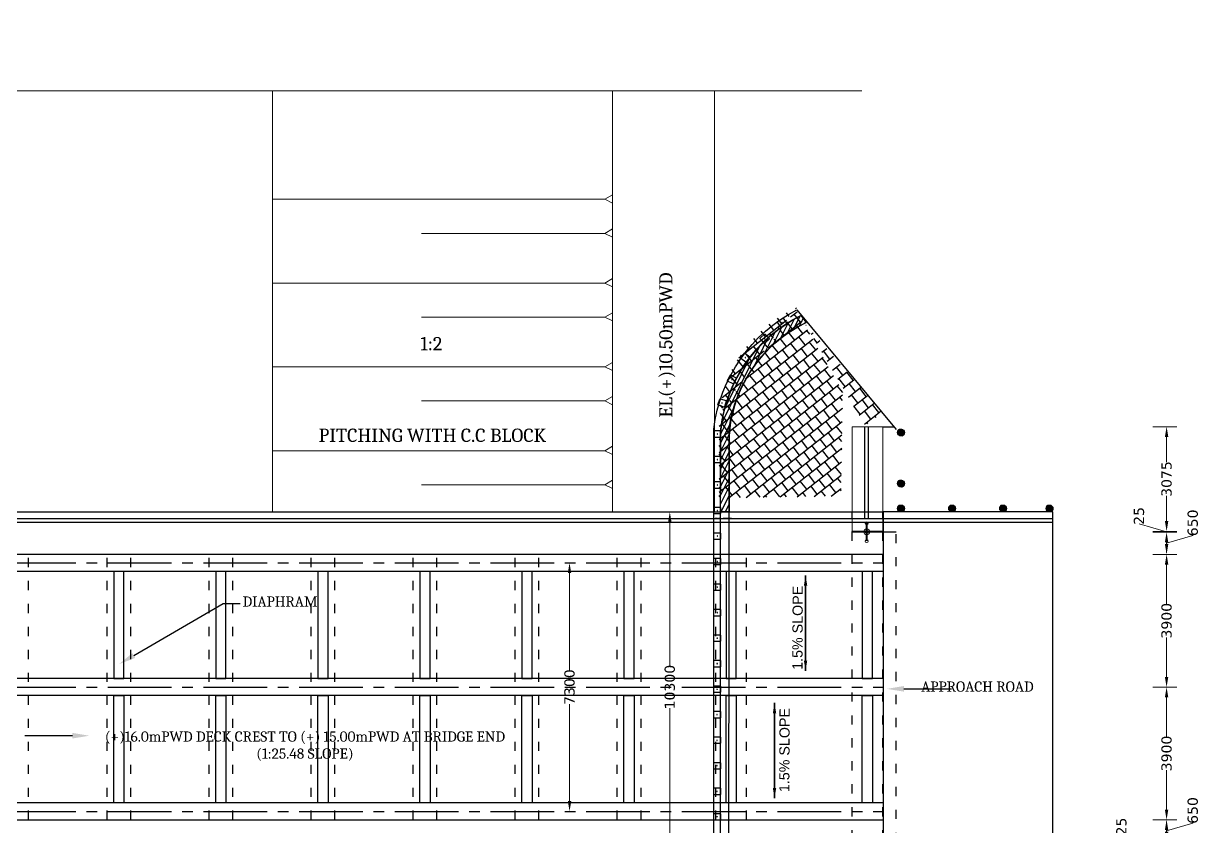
# Model space of a CAD drawing. Header units: millimetres. Extents: x 1475046 to 1606987, y -2702623 to -2509203.
# Drawn here: x 1518529 to 1553096, y -2591167 to -2567577 of the extents above; entities that cross this region are included whole.
import ezdxf
from ezdxf import colors
from ezdxf.entities.mleader import LeaderData, LeaderLine
from ezdxf.math import Vec2, Vec3

# ---------------------------------------------------------------- set-up
doc = ezdxf.new("R2010")
doc.units = ezdxf.units.MM
doc.header["$LTSCALE"] = 25
doc.header["$MEASUREMENT"] = 0
doc.header["$PDMODE"] = 3
for name, pattern in [('ACAD_ISO03W100', [30, 12, -18]), ('CENTER2', [1.125, 0.75, -0.125, 0.125, -0.125]), ('DASHED2', [0.375, 0.25, -0.125])]:
    doc.linetypes.add(name, pattern=pattern)
doc.layers.get('0').update_dxf_attribs({"lineweight": 13})
doc.layers.get('Defpoints').update_dxf_attribs({"color": 230, "lineweight": 9})
for name, color, linetype in [('CapBeam', 7, 'DASHED2'), ('Hatch 1', 14, 'Continuous'), ('Precast Post', 8, 'DASHED2'), ('Slope', 14, 'Continuous'), ('SLOPEEARTH', 3, 'Continuous')]:
    doc.layers.add(name, color=color, linetype=linetype)
for name, color, linetype, lineweight in [('COLUMN', 1, 'Continuous', 25), ('DIMEN', 8, 'Continuous', 9), ('grid', 114, 'CENTER2', 20), ('HAJ', 191, 'Continuous', 15), ('Line-1', 7, 'Continuous', 13), ('text', 7, 'Continuous', 18)]:
    doc.layers.add(name, color=color, linetype=linetype, lineweight=lineweight)
doc.styles.add('Arail', font='arial.ttf')
doc.styles.add('DIM', font='isocp3.shx', dxfattribs={"oblique": 10})
doc.styles.get("Standard").update_dxf_attribs({"font": 'swissl.ttf'})
doc.styles.add('swis lt cn bt', font='verdana.ttf')
doc.dimstyles.new('Dim-150', dxfattribs={"dimtxt": 300, "dimasz": 300, "dimexe": 300, "dimexo": 150, "dimgap": 100, "dimtad": 1, "dimdec": 0, "dimzin": 0, "dimdsep": 46, "dimtxsty": 'DIM', "dimblk": 'OBLIQUE', "dimcen": 200, "dimclrd": 5, "dimclre": 5, "dimclrt": 7, "dimadec": 0, "dimazin": 0, "dimtfac": 1, "dimtdec": 0, "dimtmove": 1, "dimatfit": 3, "dimfxl": 1, "dimtolj": 1, "dimtzin": 0, "dimarcsym": 0})
doc.dimstyles.new('meter', dxfattribs={"dimtxt": 150, "dimasz": 5, "dimexe": 3, "dimexo": 4, "dimgap": 1, "dimtad": 1, "dimdec": 0, "dimzin": 0, "dimdsep": 46, "dimtxsty": 'swis lt cn bt', "dimblk": 'OBLIQUE', "dimcen": 3, "dimdle": 3, "dimclrd": 8, "dimclre": 8, "dimclrt": 7, "dimadec": 0, "dimazin": 0, "dimtfac": 1, "dimtdec": 0, "dimtofl": 0, "dimtmove": 1, "dimatfit": 2, "dimldrblk": 'OBLIQUE', "dimfxl": 1, "dimtolj": 1, "dimtzin": 0, "dimlwd": 9, "dimlwe": 9, "dimarcsym": 0})

# ---------------------------------------------------------------- blocks, each defined once
blk = doc.blocks.new('*D226')
at = {"layer": 'Defpoints', "color": 0, "ltscale": 100, "transparency": 16777216}
for p in [(1535192.623617189, -2583422.761898946), (1534579.134157976, -2590722.761898946), (1535415.43123929, -2590722.761898946)]:
    blk.add_point(p, dxfattribs=at)
at = {"layer": 'DIMEN', "color": 5, "linetype": 'DASHED2', "lineweight": 9, "ltscale": 100, "transparency": 16777216}
for p, q in [((1534604.134157976, -2583422.761898946), (1534576.134157976, -2583422.761898946)), ((1534604.134157976, -2590722.761898946), (1534576.134157976, -2590722.761898946))]:
    blk.add_line(p, q, dxfattribs=at)
at = {"layer": 'DIMEN', "color": 8, "lineweight": 9, "ltscale": 100, "transparency": 16777216}
for p, q in [((1534579.134157976, -2583722.761898946), (1534579.134157976, -2586576.227983566)), ((1534579.134157976, -2590422.761898946), (1534579.134157976, -2587569.295814326))]:
    blk.add_line(p, q, dxfattribs=at)
at = {"layer": 'DIMEN', "color": 8, "ltscale": 100, "transparency": 16777216}
for points in [[(1534529.134157976, -2583722.761898946), (1534629.134157976, -2583722.761898946), (1534579.134157976, -2583422.761898946)], [(1534529.134157976, -2590422.761898946), (1534629.134157976, -2590422.761898946), (1534579.134157976, -2590722.761898946)]]:
    blk.add_solid(points, dxfattribs=at)
at = {"layer": 'DIMEN', "color": 7, "ltscale": 100, "transparency": 16777216, "insert": (1534579.134157975, -2587072.761898946), "char_height": 300, "attachment_point": 5, "rotation": 90, "style": 'swis lt cn bt'}
blk.add_mtext('\\A1;7300', dxfattribs=at)
blk = doc.blocks.new('_Oblique')
at = {"color": 0, "linetype": 'ByBlock', "lineweight": -2}
blk.add_line((-0.5, -0.5), (0.5, 0.5), dxfattribs=at)
blk = doc.blocks.new('*D227')
at = {"layer": 'Defpoints', "color": 0, "ltscale": 100, "transparency": 16777216}
for p in [(1543007.095701525, -2581922.761898947), (1537526.982525148, -2592222.761898947), (1542197.192800413, -2592222.761898947)]:
    blk.add_point(p, dxfattribs=at)
at = {"layer": 'DIMEN', "color": 5, "linetype": 'DASHED2', "lineweight": 9, "ltscale": 100, "transparency": 16777216}
for p, q in [((1537551.982525148, -2581922.761898947), (1537523.982525148, -2581922.761898947)), ((1537551.982525148, -2592222.761898947), (1537523.982525148, -2592222.761898947))]:
    blk.add_line(p, q, dxfattribs=at)
at = {"layer": 'DIMEN', "color": 8, "lineweight": 9, "ltscale": 100, "transparency": 16777216}
for p, q in [((1537526.982525148, -2582222.761898947), (1537526.982525148, -2586457.557735079)), ((1537526.982525148, -2591922.761898947), (1537526.982525148, -2587687.966062815))]:
    blk.add_line(p, q, dxfattribs=at)
at = {"layer": 'DIMEN', "color": 8, "ltscale": 100, "transparency": 16777216}
for points in [[(1537476.982525148, -2582222.761898947), (1537576.982525148, -2582222.761898947), (1537526.982525148, -2581922.761898947)], [(1537476.982525148, -2591922.761898947), (1537576.982525148, -2591922.761898947), (1537526.982525148, -2592222.761898947)]]:
    blk.add_solid(points, dxfattribs=at)
at = {"layer": 'DIMEN', "color": 7, "ltscale": 100, "transparency": 16777216, "insert": (1537526.982525147, -2587072.761898947), "char_height": 300, "attachment_point": 5, "rotation": 90, "style": 'swis lt cn bt'}
blk.add_mtext('\\A1;10300', dxfattribs=at)
blk = doc.blocks.new('PCP-1')
at = {"linetype": 'Continuous', "ltscale": 5}
blk.add_lwpolyline([(-89.99999999994179, -99.9999999999709), (89.99999999994179, -99.9999999999709), (99.99999999994179, -89.9999999999709), (100.000000000291, 90), (90.00000000029104, 100), (-90.00000000017462, 100), (-100.0000000001746, 90), (-99.99999999994179, -89.9999999999709)], close=True, dxfattribs=at)
at = {"layer": 'Precast Post', "ltscale": 10}
blk.add_circle((0, 0), 5.056790890172124, dxfattribs=at)
blk = doc.blocks.new('*U4')
at = {"layer": 'Precast Post', "ltscale": 10}
blk.add_blockref('PCP-1', (18.84272381803106, 0.6635636910751679, 2.266824594698846e-07), dxfattribs=at)
blk = doc.blocks.new('*U5')
at = {"color": 0, "linetype": 'ByBlock', "lineweight": -2, "transparency": 16777216}
blk.add_blockref('*U4', (69.62312720404681, -100.0125931236425, -63.72195314165583), dxfattribs=at)
blk = doc.blocks.new('*U6')
at = {"color": 0, "linetype": 'ByBlock', "lineweight": -2, "transparency": 16777216, "xscale": -1, "rotation": 179.935160625414}
blk.add_blockref('*U5', (-83.52143369552388, -99.25170051050877, 63.7219529150525), dxfattribs=at)
blk = doc.blocks.new('*D254')
at = {"layer": 'Defpoints', "color": 0, "ltscale": 100, "transparency": 16777216}
for p in [(1550477.7134746, -2591647.761898946), (1550477.937054975, -2591622.761898946), (1552129.461395805, -2591622.761898946)]:
    blk.add_point(p, dxfattribs=at)
at = {"layer": 'DIMEN', "color": 8, "lineweight": 9, "ltscale": 100, "transparency": 16777216}
for p, q in [((1552129.461395805, -2591322.761898946), (1552129.461395805, -2591022.761898946)), ((1550801.873076494, -2591404.19067665), (1550801.873076494, -2591402.19067665)), ((1552129.461395805, -2591635.261898946), (1550801.873076494, -2591404.19067665)), ((1552129.461395805, -2591647.761898946), (1552129.461395805, -2591622.761898946)), ((1552129.461395805, -2591947.761898946), (1552129.461395805, -2592247.761898946))]:
    blk.add_line(p, q, dxfattribs=at)
at = {"layer": 'DIMEN', "color": 5, "lineweight": 9, "ltscale": 100, "transparency": 16777216}
for p, q in [((1551729.461395805, -2591622.761898946), (1552429.461395805, -2591622.761898946)), ((1551729.461395805, -2591647.761898946), (1552429.461395805, -2591647.761898946))]:
    blk.add_line(p, q, dxfattribs=at)
at = {"layer": 'DIMEN', "color": 8, "ltscale": 100, "transparency": 16777216}
for points in [[(1552079.461395805, -2591322.761898946), (1552179.461395805, -2591322.761898946), (1552129.461395805, -2591622.761898946)], [(1552079.461395805, -2591947.761898946), (1552179.461395805, -2591947.761898946), (1552129.461395805, -2591647.761898946)]]:
    blk.add_solid(points, dxfattribs=at)
at = {"layer": 'DIMEN', "color": 7, "ltscale": 100, "transparency": 16777216, "insert": (1550801.873076493, -2591169.69302722), "char_height": 300, "attachment_point": 5, "rotation": 90, "style": 'swis lt cn bt'}
blk.add_mtext('\\A1;25', dxfattribs=at)
blk = doc.blocks.new('*D255')
at = {"layer": 'Defpoints', "color": 0, "ltscale": 100, "transparency": 16777216}
for p in [(1550425.635217542, -2590972.761898947), (1552129.461395805, -2590972.761898947), (1550477.937054975, -2591622.761898946)]:
    blk.add_point(p, dxfattribs=at)
at = {"layer": 'DIMEN', "color": 5, "lineweight": 9, "ltscale": 100, "transparency": 16777216}
for p, q in [((1551729.461395805, -2590972.761898947), (1552429.461395805, -2590972.761898947)), ((1551729.461395805, -2591622.761898946), (1552429.461395805, -2591622.761898946))]:
    blk.add_line(p, q, dxfattribs=at)
at = {"layer": 'DIMEN', "color": 8, "lineweight": 9, "ltscale": 100, "transparency": 16777216}
for p, q in [((1552129.461395805, -2591297.761898947), (1552899.396587208, -2591066.781341526)), ((1552899.396587208, -2591066.781341526), (1552899.396587208, -2591064.781341526)), ((1552129.461395805, -2591322.761898946), (1552129.461395805, -2591272.761898947))]:
    blk.add_line(p, q, dxfattribs=at)
at = {"layer": 'DIMEN', "color": 8, "ltscale": 100, "transparency": 16777216}
for points in [[(1552079.461395805, -2591272.761898947), (1552179.461395805, -2591272.761898947), (1552129.461395805, -2590972.761898947)], [(1552079.461395805, -2591322.761898946), (1552179.461395805, -2591322.761898946), (1552129.461395805, -2591622.761898946)]]:
    blk.add_solid(points, dxfattribs=at)
at = {"layer": 'DIMEN', "color": 7, "ltscale": 100, "transparency": 16777216, "insert": (1552899.396587207, -2590697.696720975), "char_height": 300, "attachment_point": 5, "rotation": 90, "style": 'swis lt cn bt'}
blk.add_mtext('\\A1;650', dxfattribs=at)
blk = doc.blocks.new('*D256')
at = {"layer": 'Defpoints', "color": 0, "ltscale": 100, "transparency": 16777216}
for p in [(1550225.850183567, -2587072.761898947), (1552129.461395806, -2587072.761898947), (1550425.635217542, -2590972.761898947)]:
    blk.add_point(p, dxfattribs=at)
at = {"layer": 'DIMEN', "color": 5, "lineweight": 9, "ltscale": 100, "transparency": 16777216}
for p, q in [((1551729.461395806, -2587072.761898947), (1552429.461395806, -2587072.761898947)), ((1551729.461395806, -2590972.761898947), (1552429.461395806, -2590972.761898947))]:
    blk.add_line(p, q, dxfattribs=at)
at = {"layer": 'DIMEN', "color": 8, "lineweight": 9, "ltscale": 100, "transparency": 16777216}
for p, q in [((1552129.461395806, -2587372.761898947), (1552129.461395806, -2588527.537587328)), ((1552129.461395806, -2590672.761898947), (1552129.461395806, -2589517.986210566))]:
    blk.add_line(p, q, dxfattribs=at)
at = {"layer": 'DIMEN', "color": 8, "ltscale": 100, "transparency": 16777216}
for points in [[(1552079.461395806, -2587372.761898947), (1552179.461395806, -2587372.761898947), (1552129.461395806, -2587072.761898947)], [(1552079.461395806, -2590672.761898947), (1552179.461395806, -2590672.761898947), (1552129.461395806, -2590972.761898947)]]:
    blk.add_solid(points, dxfattribs=at)
at = {"layer": 'DIMEN', "color": 7, "ltscale": 100, "transparency": 16777216, "insert": (1552129.461395805, -2589022.761898947), "char_height": 300, "attachment_point": 5, "rotation": 90, "style": 'swis lt cn bt'}
blk.add_mtext('\\A1;3900', dxfattribs=at)
blk = doc.blocks.new('*D257')
at = {"layer": 'Defpoints', "color": 0, "ltscale": 100, "transparency": 16777216}
for p in [(1550338.981852686, -2583172.761898947), (1552129.461395807, -2583172.761898947), (1550225.850183567, -2587072.761898947)]:
    blk.add_point(p, dxfattribs=at)
at = {"layer": 'DIMEN', "color": 5, "lineweight": 9, "ltscale": 100, "transparency": 16777216}
for p, q in [((1551729.461395807, -2583172.761898947), (1552429.461395807, -2583172.761898947)), ((1551729.461395807, -2587072.761898947), (1552429.461395807, -2587072.761898947))]:
    blk.add_line(p, q, dxfattribs=at)
at = {"layer": 'DIMEN', "color": 8, "lineweight": 9, "ltscale": 100, "transparency": 16777216}
for p, q in [((1552129.461395807, -2583472.761898947), (1552129.461395807, -2584627.537587328)), ((1552129.461395807, -2586772.761898947), (1552129.461395807, -2585617.986210566))]:
    blk.add_line(p, q, dxfattribs=at)
at = {"layer": 'DIMEN', "color": 8, "ltscale": 100, "transparency": 16777216}
for points in [[(1552079.461395807, -2583472.761898947), (1552179.461395807, -2583472.761898947), (1552129.461395807, -2583172.761898947)], [(1552079.461395807, -2586772.761898947), (1552179.461395807, -2586772.761898947), (1552129.461395807, -2587072.761898947)]]:
    blk.add_solid(points, dxfattribs=at)
at = {"layer": 'DIMEN', "color": 7, "ltscale": 100, "transparency": 16777216, "insert": (1552129.461395806, -2585122.761898947), "char_height": 300, "attachment_point": 5, "rotation": 90, "style": 'swis lt cn bt'}
blk.add_mtext('\\A1;3900', dxfattribs=at)
blk = doc.blocks.new('*D258')
at = {"layer": 'Defpoints', "color": 0, "ltscale": 100, "transparency": 16777216}
for p in [(1550177.876223369, -2582522.655536223), (1552129.461395808, -2582522.655536223), (1550338.981852686, -2583172.761898947)]:
    blk.add_point(p, dxfattribs=at)
at = {"layer": 'DIMEN', "color": 5, "lineweight": 9, "ltscale": 100, "transparency": 16777216}
for p, q in [((1551729.461395808, -2582522.655536223), (1552429.461395808, -2582522.655536223)), ((1551729.461395808, -2583172.761898947), (1552429.461395808, -2583172.761898947))]:
    blk.add_line(p, q, dxfattribs=at)
at = {"layer": 'DIMEN', "color": 8, "lineweight": 9, "ltscale": 100, "transparency": 16777216}
for p, q in [((1552129.461395808, -2582847.708717585), (1552899.396587212, -2582616.728160163)), ((1552129.461395808, -2582872.761898947), (1552129.461395808, -2582822.655536223)), ((1552899.396587212, -2582616.728160163), (1552899.396587212, -2582614.728160163))]:
    blk.add_line(p, q, dxfattribs=at)
at = {"layer": 'DIMEN', "color": 8, "ltscale": 100, "transparency": 16777216}
for points in [[(1552079.461395808, -2582822.655536223), (1552179.461395808, -2582822.655536223), (1552129.461395808, -2582522.655536223)], [(1552079.461395808, -2582872.761898947), (1552179.461395808, -2582872.761898947), (1552129.461395808, -2583172.761898947)]]:
    blk.add_solid(points, dxfattribs=at)
at = {"layer": 'DIMEN', "color": 7, "ltscale": 100, "transparency": 16777216, "insert": (1552899.396587211, -2582247.643539613), "char_height": 300, "attachment_point": 5, "rotation": 90, "style": 'swis lt cn bt'}
blk.add_mtext('\\A1;650', dxfattribs=at)
blk = doc.blocks.new('*D259')
at = {"layer": 'Defpoints', "color": 0, "ltscale": 100, "transparency": 16777216}
for p in [(1550177.876223369, -2582521.655536223), (1550179.361435852, -2582496.630181885), (1552129.461395809, -2582496.630181885)]:
    blk.add_point(p, dxfattribs=at)
at = {"layer": 'DIMEN', "color": 8, "lineweight": 9, "ltscale": 100, "transparency": 16777216}
for p, q in [((1552129.461395809, -2582196.630181885), (1552129.461395809, -2581896.630181885)), ((1551319.078361097, -2582278.071636757), (1551319.078361097, -2582276.071636757)), ((1552129.461395809, -2582509.142859054), (1551319.078361097, -2582278.071636757)), ((1552129.461395809, -2582521.655536223), (1552129.461395809, -2582496.630181885)), ((1552129.461395809, -2582821.655536223), (1552129.461395809, -2583121.655536223))]:
    blk.add_line(p, q, dxfattribs=at)
at = {"layer": 'DIMEN', "color": 5, "lineweight": 9, "ltscale": 100, "transparency": 16777216}
for p, q in [((1551729.461395809, -2582496.630181885), (1552429.461395809, -2582496.630181885)), ((1551729.461395809, -2582521.655536223), (1552429.461395809, -2582521.655536223))]:
    blk.add_line(p, q, dxfattribs=at)
at = {"layer": 'DIMEN', "color": 8, "ltscale": 100, "transparency": 16777216}
for points in [[(1552079.461395809, -2582196.630181885), (1552179.461395809, -2582196.630181885), (1552129.461395809, -2582496.630181885)], [(1552079.461395809, -2582821.655536223), (1552179.461395809, -2582821.655536223), (1552129.461395809, -2582521.655536223)]]:
    blk.add_solid(points, dxfattribs=at)
at = {"layer": 'DIMEN', "color": 7, "ltscale": 100, "transparency": 16777216, "insert": (1551319.078361096, -2582043.573987328), "char_height": 300, "attachment_point": 5, "rotation": 90, "style": 'swis lt cn bt'}
blk.add_mtext('\\A1;25', dxfattribs=at)
blk = doc.blocks.new('*D260')
at = {"layer": 'Defpoints', "color": 0, "ltscale": 100, "transparency": 16777216}
for p in [(1550072.106736554, -2579421.761898947), (1552129.46139581, -2579421.761898947), (1550179.361435852, -2582496.630181885)]:
    blk.add_point(p, dxfattribs=at)
at = {"layer": 'DIMEN', "color": 5, "lineweight": 9, "ltscale": 100, "transparency": 16777216}
for p, q in [((1551729.46139581, -2579421.761898947), (1552429.46139581, -2579421.761898947)), ((1551729.46139581, -2582496.630181885), (1552429.46139581, -2582496.630181885))]:
    blk.add_line(p, q, dxfattribs=at)
at = {"layer": 'DIMEN', "color": 8, "lineweight": 9, "ltscale": 100, "transparency": 16777216}
for p, q in [((1552129.46139581, -2579721.761898947), (1552129.46139581, -2580464.979116306)), ((1552129.46139581, -2582196.630181885), (1552129.46139581, -2581453.412964526))]:
    blk.add_line(p, q, dxfattribs=at)
at = {"layer": 'DIMEN', "color": 8, "ltscale": 100, "transparency": 16777216}
for points in [[(1552079.46139581, -2579721.761898947), (1552179.46139581, -2579721.761898947), (1552129.46139581, -2579421.761898947)], [(1552079.46139581, -2582196.630181885), (1552179.46139581, -2582196.630181885), (1552129.46139581, -2582496.630181885)]]:
    blk.add_solid(points, dxfattribs=at)
at = {"layer": 'DIMEN', "color": 7, "ltscale": 100, "transparency": 16777216, "insert": (1552129.461395809, -2580959.196040416), "char_height": 300, "attachment_point": 5, "rotation": 90, "style": 'swis lt cn bt'}
blk.add_mtext('\\A1;3075', dxfattribs=at)

msp = doc.modelspace()

# ---------------------------------------------------------------- hatches: boundary and pattern name
at = {"layer": 'Hatch 1', "ltscale": 10, "extrusion": (-0.00746343133666247, 0.01061321962682182, 0.9999158248381891)}
h = msp.add_hatch(dxfattribs=at)
h.set_pattern_fill('AR-B88', color=0, scale=1.5, angle=38.31885261158662)
h.set_pattern_definition([(38.31885261158664, (1252522.87862213, -1612682.81114256), (-188.9873450126551, 239.1376662616487), []), (128.3188526115866, (1252522.87862213, -1612682.81114256), (-308.5561781434794, 144.6439937553211), [304.8, -304.8])])
edge = h.paths.add_edge_path()
edge.add_line((1541456.003495211, -2576086.26117556), (1542855.66618778, -2578538.046585704))
edge.add_line((1542855.66618778, -2578538.046585704), (1542805.882528269, -2581605.32862822))
edge.add_line((1542805.882528269, -2581605.32862822), (1539227.064978409, -2581655.444918))
edge.add_line((1539227.064978409, -2581655.444918), (1539228.680277569, -2579224.743984153))
edge.add_ellipse((1543369.903931991, -2579715.804401872), major_axis=(-3931.228225269052, 1434.027386104471), ratio=0.9582995154299381, start_angle=-43.372362798710014, end_angle=12.406592977496473, ccw=False)
at = {"layer": 'Hatch 1', "ltscale": 10}
h = msp.add_hatch(dxfattribs=at)
h.set_pattern_fill('AR-B88', color=0, scale=38, angle=38.31885261158662)
h.set_pattern_definition([(38.31885261158662, (883646.8347881079, -291833.7256609662), (-188.4913152357191, 238.5100083449514), []), (128.3188526115866, (883646.8347881079, -291833.7256609662), (-307.7463194081947, 144.2643507270919), [304, -304])])
h.paths.add_polyline_path([(1541490.748122198, -2576380.469653375), (1543786.673741349, -2579018.396622138), (1543272.709539277, -2579389.706102103)])
at = {"layer": 'Slope', "ltscale": 15}
h = msp.add_hatch(dxfattribs=at)
h.set_pattern_fill('ANSI31', color=0, scale=900, angle=18.86704661049179)
h.set_pattern_definition([(63.86704661049179, (901090.0858099188, -291833.7256609662), (-100.9996198161842, 49.55125424231217), [])])
h.paths.add_polyline_path([(1541530.81481615, -2576361.908939099), (1541379.818696136, -2576153.823221331, 0.2609134261676287), (1539020.049975746, -2579572.537806964), (1539020.696041998, -2581922.761898946), (1539268.697024108, -2581922.761898946), (1539270.063764759, -2579603.028658073, -0.263286183304751)])
at = {"layer": 'SLOPEEARTH', "lineweight": -2, "ltscale": 100}
h = msp.add_hatch(dxfattribs=at)
h.set_pattern_fill('ANSI31', color=2)
h.set_pattern_definition([(45, (-9690.212948948145, 1717.045014033094), (-0.08838834764831845, 0.08838834764831845), [])])
h.paths.add_polyline_path([(1544223.839357285, -2579593.76902397, 1), (1544423.839357285, -2579593.76902397, 1)])
h = msp.add_hatch(dxfattribs=at)
h.set_pattern_fill('ANSI31', color=2)
h.set_pattern_definition([(45, (-9690.212948948145, 217.045014033094), (-0.08838834764831845, 0.08838834764831845), [])])
h.paths.add_polyline_path([(1544223.839357285, -2581093.76902397, 1), (1544423.839357285, -2581093.76902397, 1)])
h = msp.add_hatch(dxfattribs=at)
h.set_pattern_fill('ANSI31', color=2)
h.set_pattern_definition([(45, (-9690.212948948145, -511.9478609431535), (-0.08838834764831845, 0.08838834764831845), [])])
h.paths.add_polyline_path([(1544223.839357285, -2581822.761898946, 1), (1544423.839357285, -2581822.761898946, 1)])
h = msp.add_hatch(dxfattribs=at)
h.set_pattern_fill('ANSI31', color=2)
h.set_pattern_definition([(45, (-8190.212948948145, -511.9478609431535), (-0.08838834764831845, 0.08838834764831845), [])])
h.paths.add_polyline_path([(1545723.839357285, -2581822.761898946, 1), (1545923.839357285, -2581822.761898946, 1)])
h = msp.add_hatch(dxfattribs=at)
h.set_pattern_fill('ANSI31', color=2)
h.set_pattern_definition([(45, (-6690.212948948145, -511.9478609431535), (-0.08838834764831845, 0.08838834764831845), [])])
h.paths.add_polyline_path([(1547223.839357285, -2581822.761898946, 1), (1547423.839357285, -2581822.761898946, 1)])
h = msp.add_hatch(dxfattribs=at)
h.set_pattern_fill('ANSI31', color=2)
h.set_pattern_definition([(45, (-5324.194515979383, -511.9478609431535), (-0.08838834764831845, 0.08838834764831845), [])])
h.paths.add_polyline_path([(1548589.857790254, -2581822.761898946, 1), (1548789.857790254, -2581822.761898946, 1)])

# ---------------------------------------------------------------- linework, layer by layer
at = {"ltscale": 100}
for p, q in [((1543301.930029816, -2582773.477478726), (1543301.930029816, -2582258.677478726)), ((1543327.730029816, -2582773.477478726), (1543327.730029816, -2582258.677478726))]:
    msp.add_line(p, q, dxfattribs=at)
at = {"color": 2, "linetype": 'CENTER2', "lineweight": -2, "ltscale": 100}
for p, q in [((1492879.878836432, -2583422.761898946), (1543783.878836432, -2583422.761898946)), ((1492879.878836432, -2587072.761898946), (1543783.878836432, -2587072.761898946)), ((1492879.878836432, -2590722.761898946), (1543783.878836432, -2590722.761898946))]:
    msp.add_line(p, q, dxfattribs=at)
at = {"ltscale": 100}
for centre, radius in [((1543313.930029816, -2582511.277478726), 85.8), ((1543313.930029816, -2582257.477478726), 42.90000000001185), ((1543313.930029816, -2582511.277478726), 42.90000000001185), ((1543313.930029816, -2582783.077478726), 42.90000000001185)]:
    msp.add_circle(centre, radius, dxfattribs=at)
at = {"layer": 'CapBeam', "color": 0, "ltscale": 10, "extrusion": (-0.007463431336662472, 0.01061321962682182, 0.999915824838189)}
msp.add_line((1539019.383712105, -2582119.510568915, 105.1932379472996), (1538819.389165438, -2582119.480556916, 103.7001481755433), dxfattribs=at)
at = {"layer": 'CapBeam', "color": 0, "ltscale": 10, "extrusion": (-0.007465501997047825, -1.184122244701769e-14, 0.9999721327516743)}
for points, elevation in [([(1538777.046782146, -2582119.477506313), (1538777.172929952, -2579576.033567395, -0.01936353168474628), (1538777.82016719, -2579442.219290155, -0.01936353168474628)], -11488.06903031296), ([(1538977.0359749, -2582119.433138502), (1538977.172832501, -2579572.537806964, -0.01752176436083892), (1538977.06650378, -2579465.454831519, -0.01752176436083892)], -11488.06903031297)]:
    msp.add_lwpolyline(points, format="xyb", dxfattribs=dict(at, elevation=elevation))
at = {"layer": 'COLUMN', "lineweight": 20, "ltscale": 100}
for p, q in [((1543783.878840192, -2579422.761898946), (1542883.878840192, -2579422.761898946)), ((1542883.878840192, -2579422.761898946), (1542883.878840192, -2582496.630181884)), ((1543783.87883643, -2582496.630181884), (1543783.878840192, -2579422.761898946))]:
    msp.add_line(p, q, dxfattribs=at)
at = {"layer": 'COLUMN', "lineweight": 30, "ltscale": 100}
for p, q in [((1543783.878836432, -2583172.761898946), (1492879.878836432, -2583172.761898946)), ((1543783.878836432, -2583672.761898946), (1492879.878836432, -2583672.761898946)), ((1543783.878836432, -2586822.761898946), (1492879.878836432, -2586822.761898946)), ((1543783.878836432, -2587322.761898946), (1492879.878836432, -2587322.761898946)), ((1543783.878836432, -2590472.761898946), (1492879.878836432, -2590472.761898946)), ((1492879.878836432, -2590972.761898946), (1543783.878836432, -2590972.761898946))]:
    msp.add_line(p, q, dxfattribs=at)
at = {"layer": 'COLUMN', "lineweight": 20, "ltscale": 100}
msp.add_lwpolyline([(1543783.878836431, -2582496.630181884), (1542883.878836431, -2582496.630181884)], dxfattribs=at)
at = {"layer": 'COLUMN', "lineweight": 30, "ltscale": 100}
for points in [[(1521179.878832671, -2586822.761898946), (1521479.878832671, -2586822.761898946), (1521479.878832671, -2583672.761898946), (1521179.878832671, -2583672.761898946)], [(1524179.878832671, -2586822.761898946), (1524479.878832671, -2586822.761898946), (1524479.878832671, -2583672.761898946), (1524179.878832671, -2583672.761898946)], [(1527179.878832671, -2586822.761898946), (1527479.878832671, -2586822.761898946), (1527479.878832671, -2583672.761898946), (1527179.878832671, -2583672.761898946)], [(1530179.878832671, -2586822.761898946), (1530479.878832671, -2586822.761898946), (1530479.878832671, -2583672.761898946), (1530179.878832671, -2583672.761898946)], [(1533179.878832671, -2586822.761898946), (1533479.878832671, -2586822.761898946), (1533479.878832671, -2583672.761898946), (1533179.878832671, -2583672.761898946)], [(1536179.878832671, -2586822.761898946), (1536479.878832671, -2586822.761898946), (1536479.878832671, -2583672.761898946), (1536179.878832671, -2583672.761898946)], [(1539179.878832671, -2586822.761898946), (1539479.878832671, -2586822.761898946), (1539479.878832671, -2583672.761898946), (1539179.878832671, -2583672.761898946)], [(1543183.878836432, -2586822.761898946), (1543483.878836432, -2586822.761898946), (1543483.878836432, -2583672.761898946), (1543183.878836432, -2583672.761898946)], [(1521179.878832671, -2587322.761898946), (1521479.878832671, -2587322.761898946), (1521479.878832671, -2590472.761898946), (1521179.878832671, -2590472.761898946)], [(1524179.878832671, -2587322.761898946), (1524479.878832671, -2587322.761898946), (1524479.878832671, -2590472.761898946), (1524179.878832671, -2590472.761898946)], [(1527179.878832671, -2587322.761898946), (1527479.878832671, -2587322.761898946), (1527479.878832671, -2590472.761898946), (1527179.878832671, -2590472.761898946)], [(1530179.878832671, -2587322.761898946), (1530479.878832671, -2587322.761898946), (1530479.878832671, -2590472.761898946), (1530179.878832671, -2590472.761898946)], [(1533179.878832671, -2587322.761898946), (1533479.878832671, -2587322.761898946), (1533479.878832671, -2590472.761898946), (1533179.878832671, -2590472.761898946)], [(1536179.878832671, -2587322.761898946), (1536479.878832671, -2587322.761898946), (1536479.878832671, -2590472.761898946), (1536179.878832671, -2590472.761898946)], [(1539179.878832671, -2587322.761898946), (1539479.878832671, -2587322.761898946), (1539479.878832671, -2590472.761898946), (1539179.878832671, -2590472.761898946)], [(1543183.878836432, -2587322.761898946), (1543483.878836432, -2587322.761898946), (1543483.878836432, -2590472.761898946), (1543183.878836432, -2590472.761898946)]]:
    msp.add_lwpolyline(points, close=True, dxfattribs=at)
at = {"layer": 'grid', "linetype": 'ByBlock', "lineweight": 0, "ltscale": 100}
for p, q in [((1525843.054810777, -2581922.761898946), (1525843.054810777, -2569550.707555885)), ((1535843.054810777, -2569550.707555885), (1535843.054810777, -2581922.761898946)), ((1538843.054807016, -2581922.761898946), (1538843.054807016, -2569550.707555885))]:
    msp.add_line(p, q, dxfattribs=at)
for points in [[(1487363.794667141, -2569538.564581044), (1515246.678497123, -2569538.564581044), (1515673.985914983, -2567577.039456646), (1515514.49085049, -2571145.447160531), (1516187.370724677, -2569550.707555885), (1543168.939638702, -2569550.707555885)], [(1535843.054810777, -2572610.232693417), (1535617.080709755, -2572741.438623265), (1535843.054810777, -2572850.629508501), (1535617.080709755, -2572741.438623265), (1525843.054810777, -2572741.438623265)], [(1535843.054810777, -2573612.031651934), (1535617.080709755, -2573743.237581782), (1535843.054810777, -2573852.428467018), (1535617.080709755, -2573743.237581782), (1530230.067760266, -2573743.237581782)], [(1535843.054810777, -2575072.114821334), (1535617.080709755, -2575203.320751182), (1535843.054810777, -2575312.511636418), (1535617.080709755, -2575203.320751182), (1525843.054810777, -2575203.320751182)], [(1535843.054810777, -2576073.913779851), (1535617.080709755, -2576205.119709699), (1535843.054810777, -2576314.310594935), (1535617.080709755, -2576205.119709699), (1530230.067760266, -2576205.119709699)], [(1535843.054810777, -2577533.996949252), (1535617.080709755, -2577665.2028791), (1535843.054810777, -2577774.393764336), (1535617.080709755, -2577665.2028791), (1525843.054810777, -2577665.2028791)], [(1535843.054810777, -2578535.795907768), (1535617.080709755, -2578667.001837616), (1535843.054810777, -2578776.192722852), (1535617.080709755, -2578667.001837616), (1530230.067760266, -2578667.001837616)], [(1535843.054810777, -2579995.879077169), (1535617.080709755, -2580127.085007017), (1535843.054810777, -2580236.275892253), (1535617.080709755, -2580127.085007017), (1525843.054810777, -2580127.085007017)], [(1535843.054810777, -2580997.678035686), (1535617.080709755, -2581128.883965534), (1535843.054810777, -2581238.07485077), (1535617.080709755, -2581128.883965534), (1530230.067760266, -2581128.883965534)]]:
    msp.add_lwpolyline(points, dxfattribs=at)
at = {"layer": 'Line-1', "lineweight": -2, "ltscale": 100}
for p, q in [((1543263.930029816, -2582122.761898946), (1543263.930029816, -2579422.761898946)), ((1543363.930029816, -2582122.761898946), (1543363.930029816, -2579422.761898946)), ((1543798.653430308, -2582122.761898946), (1548789.857790254, -2582122.761898946)), ((1543798.653430308, -2582222.761898946), (1548789.857790254, -2582222.761898946))]:
    msp.add_line(p, q, dxfattribs=at)
msp.add_lwpolyline([(1492879.87883267, -2581922.761898946), (1543783.878836431, -2581922.761898946)], dxfattribs=at)
for points in [[(1492879.878832671, -2582122.809901059, 7.308333800277054e-05), (1492882.08435628, -2582122.761898946), (1543783.878836431, -2582122.761898946)], [(1492879.878832671, -2582222.83296012, 0.0001078323229782215), (1492883.176156031, -2582222.761898946), (1543783.878836431, -2582222.761898946)]]:
    msp.add_lwpolyline(points, format="xyb", dxfattribs=at)
at = {"layer": 'Slope', "color": 0, "ltscale": 15, "extrusion": (-0.007463431336662472, 0.01061321962682182, 0.999915824838189)}
msp.add_line((1539341.634905135, -2582119.581273325, -2345.84090618381), (1539091.865543603, -2582119.510568915, -2347.705950055411), dxfattribs=at)
at = {"layer": 'Slope', "color": 0, "ltscale": 15, "extrusion": (-0.007465501997047825, -1.184122244701769e-14, 0.9999721327516743), "elevation": -11488.06903031298}
msp.add_lwpolyline([(1539227.035976023, -2582119.377675733), (1539227.17032527, -2579489.79466051)], dxfattribs=at)
at = {"layer": 'SLOPEEARTH', "lineweight": -2, "ltscale": 100}
for p, q in [((1541261.935429272, -2575987.9876387, 191.0727632514954), (1544183.653435323, -2579501.406630345)), ((1543783.878840192, -2579422.761898946), (1544118.253399531, -2579422.761898946))]:
    msp.add_line(p, q, dxfattribs=at)
at = {"layer": 'SLOPEEARTH', "linetype": 'ACAD_ISO03W100', "lineweight": -2, "ltscale": 0.9}
for p, q in [((1542883.878836432, -2592222.761898946), (1542883.878836432, -2581922.761898946)), ((1542884.104241301, -2592222.761898946), (1542884.104241301, -2581922.761898946)), ((1543783.878836432, -2592222.761898946), (1543783.878836432, -2581922.761898946)), ((1544183.878836432, -2591622.761898946), (1544183.878836432, -2582521.655536223)), ((1518679.878836431, -2590972.761898946), (1518679.878836431, -2583172.761898946)), ((1520983.690854235, -2590972.761898946), (1520983.690854235, -2583172.761898946)), ((1521679.878836432, -2590972.761898946), (1521679.878836432, -2583172.761898946)), ((1523983.690854235, -2590972.761898946), (1523983.690854235, -2583172.761898946)), ((1524679.878836432, -2590972.761898946), (1524679.878836432, -2583172.761898946)), ((1526983.690854235, -2590972.761898946), (1526983.690854235, -2583172.761898946)), ((1527679.878836432, -2590972.761898946), (1527679.878836432, -2583172.761898946)), ((1529983.690854235, -2590972.761898946), (1529983.690854235, -2583172.761898946)), ((1530679.878836432, -2590972.761898946), (1530679.878836432, -2583172.761898946)), ((1532979.878836432, -2590972.761898946), (1532979.878836432, -2583172.761898946)), ((1533679.878836432, -2590972.761898946), (1533679.878836432, -2583172.761898946)), ((1535979.878836431, -2590972.761898946), (1535979.878836431, -2583172.761898946)), ((1536679.878836431, -2590972.761898946), (1536679.878836431, -2583172.761898946)), ((1538879.878836431, -2590972.761898946), (1538879.878836431, -2583172.761898946)), ((1539779.878836431, -2590972.761898946), (1539779.878836431, -2583172.761898946))]:
    msp.add_line(p, q, dxfattribs=at)
at = {"layer": 'SLOPEEARTH', "lineweight": -2, "ltscale": 100}
for points, elevation in [([(1538815.942187945, -2594146.969754232), (1538818.604369578, -2582115.023877753), (1538820.151021629, -2579489.931712491, -0.2496880665051865), (1541261.935429775, -2575987.987638443, -0.2496880665051865)], 191.0727632514954), ([(1538817.712927333, -2586143.969431371), (1538819.947483599, -2581756.922135505), (1538820.151021629, -2579489.931712491, -0.2491736992519624), (1541261.935429775, -2575987.987638443, 5.188740423512383)], 191.0727632514954), ([(1539017.43519009, -2594146.969754232), (1539020.097371724, -2582115.023877753), (1539021.644023775, -2579489.931712491, -0.2497255390051588), (1541379.818696207, -2576153.823221296, -0.2497255390051588)], 191.0727632514954), ([(1539018.693750075, -2586317.908040376), (1539020.697302873, -2581922.761898946), (1539021.525550844, -2579636.772332558, -0.2665963769203731), (1541379.818696207, -2576153.823221296, 5.188740423512383)], 169.991752694169), ([(1539268.696990461, -2581922.819007278), (1539020.696585945, -2581924.74064103), (1539020.049975746, -2579572.537806964, -0.2609134261676287), (1541379.818696136, -2576153.823221331), (1541530.81481615, -2576361.908939099, 0.2632861833047507), (1539270.063764759, -2579603.028658073), (1539268.696990461, -2581922.819007278)], 169.991752694169), ([(1539263.14400515, -2594146.969754232), (1539268.621597915, -2582130.904724901), (1539269.449845886, -2579844.915158513, -0.2821183159311307), (1541530.81481615, -2576361.908939099, 5.188740423512383)], 191.0727632514954), ([(1539267.486918205, -2587072.231402417), (1539268.583747177, -2582115.023877753), (1539270.130399228, -2579489.931712491, -0.2513544709595022), (1541530.81481615, -2576361.908939099, -0.2513544709595022)], 191.0727632514954)]:
    msp.add_lwpolyline(points, format="xyb", dxfattribs=dict(at, elevation=elevation))
msp.add_lwpolyline([(1548789.857790254, -2581922.761898946), (1543798.653430308, -2581922.761898946), (1543798.653430308, -2591921.39490881, -0.1011544568869892), (1548789.857790254, -2594577.011204682), (1548789.857790254, -2581922.761898946)], format="xyb", dxfattribs=at)
for points in [[(1543783.878836431, -2582496.630181885), (1542883.878836431, -2582496.630181885)], [(1544183.878836432, -2582521.655536223), (1542883.878836431, -2582521.803012692)]]:
    msp.add_lwpolyline(points, dxfattribs=at)
for centre in [(1544323.839357285, -2579593.76902397), (1544323.839357285, -2581093.76902397), (1544323.839357285, -2581822.761898946), (1545823.839357285, -2581822.761898946), (1547323.839357285, -2581822.761898946), (1548689.857790254, -2581822.761898946)]:
    msp.add_circle(centre, 100, dxfattribs=at)

# ---------------------------------------------------------------- block references
at = {"color": 0, "linetype": 'ByBlock', "lineweight": -2, "transparency": 16777216, "extrusion": (-0.007463431336662472, 0.01061321962682182, 0.999915824838189)}
for p, rotation in [((1540796.799027438, -2576126.617843206, -36402.82715044483), 34.19288035089291), ((1540268.615079722, -2576571.806572721, -38856.06082843402), 43.76486694753192), ((1539718.55427284, -2577159.348948456, -36402.82715044483), 53.33685354417082), ((1539322.93989092, -2577795.495314411, -36402.82715044483), 62.90884014080973), ((1539038.616113884, -2578488.570294419, -36402.82715044483), 72.48082673744874)]:
    msp.add_blockref('*U6', p, dxfattribs=dict(at, rotation=rotation))
at = {"color": 0, "linetype": 'ByBlock', "lineweight": -2, "transparency": 16777216, "extrusion": (-0.007463431336662472, 0.01061321962682182, 0.999915824838189), "xscale": -1, "rotation": 269.9837803196672}
for name, p in [('*U5', (1538977.810288138, -2579457.792248629, -38823.67403388254)), ('*U5', (1538977.597973022, -2580207.792218579, -38823.67403388254)), ('*U5', (1538977.385657907, -2580957.792188526, -38823.67403388254)), ('*U5', (1538977.173342789, -2581707.792158475, -38823.67403388255)), ('*U5', (1538976.961027673, -2582457.792128423, -38823.67403388254)), ('*U4', (1538876.855576011, -2583138.140683315, -38765.5428860743)), ('*U4', (1538876.743024751, -2583888.140674869, -38765.54288607431)), ('*U4', (1538876.63047349, -2584638.140666424, -38765.5428860743)), ('*U4', (1538876.51792223, -2585388.140657977, -38765.5428860743)), ('*U4', (1538876.405370969, -2586138.140649533, -38765.54288607431)), ('*U4', (1538876.292799033, -2586888.140641088, -38643.68978512442)), ('*U4', (1538876.180247773, -2587638.140632641, -38643.68978512442)), ('*U4', (1538876.067696512, -2588388.140624196, -38643.68978512441)), ('*U4', (1538875.955145252, -2589138.140615749, -38643.68978512441)), ('*U4', (1538875.842593991, -2589888.140607306, -38643.68978512443)), ('*U4', (1538875.730042731, -2590638.140598861, -38643.68978512442))]:
    msp.add_blockref(name, p, dxfattribs=at)

# ---------------------------------------------------------------- texts
at = {"layer": 'DIMEN', "ltscale": 100, "char_height": 300, "width": 12773.65617356003}
for s, insert, attachment_point in [('\\pxqc,t0.11905;{\\fCambria|b0|i0|c0|p18;\\C0;APPROACH ROAD}', (1552953.978653449, -2587210.973308075), 9), ('\\pxqc,t0.11905;{\\fCambria|b0|i0|c0|p18;\\C0;(+)16.0mPWD DECK CREST TO (+) 15.00mPWD AT BRIDGE END\\P(1:25.48 SLOPE)}', (1520414.272066351, -2589240.004763679), 7)]:
    msp.add_mtext(s, dxfattribs=dict(at, insert=insert, attachment_point=attachment_point))
at = {"layer": 'HAJ', "ltscale": 15, "insert": (1537689.885218784, -2579159.10923549), "char_height": 390, "width": 16053.83670236894, "attachment_point": 7, "rotation": 90}
msp.add_mtext('\\pxt0.11905;{\\fCambria|b0|i0|c0|p18;EL(+)10.50mPWD }', dxfattribs=at)
at = {"layer": 'HAJ', "ltscale": 15, "attachment_point": 7}
for s, insert, char_height, width in [('\\pxt0.11905;{\\fCambria|b0|i0|c0|p18;1:2}', (1530195.83201708, -2577180.193745727), 390, 16053.83670236894), ('\\pxt0.11905;{\\fCambria|b0|i0|c0|p18;PITCHING WITH C.C BLOCK}', (1527202.949627955, -2579873.397768211), 390, 16053.83670236894), ('\\pxt0.11905;{\\fCambria|b0|i0|c0|p18;DIAPHRAM}', (1524969.205023202, -2584708.80655537), 300, 12349.10515566841)]:
    msp.add_mtext(s, dxfattribs=dict(at, insert=insert, char_height=char_height, width=width))
at = {"layer": 'text', "lineweight": 15, "ltscale": 100, "extrusion": (0.0008591789307797379, 0.01247596508866418, 0.9999218029959499), "insert": (1541436.107404707, -2585331.297376345), "char_height": 300, "width": 12034.42540032774, "attachment_point": 8, "text_direction": (0.0040393877358825825, 0.9999139710319386, -0.012479338197957553), "style": 'Arail'}
msp.add_mtext('1.5% SLOPE', dxfattribs=at)
at = {"layer": 'text', "lineweight": 15, "ltscale": 100, "extrusion": (0.0008591789307797382, 0.01247596508866418, 0.9999218029959501), "insert": (1541050.489441836, -2588923.046324338), "char_height": 300, "width": 12034.42540032774, "attachment_point": 8, "text_direction": (0.0040393877358825825, 0.9999139710319386, -0.012479338197957553), "style": 'Arail'}
msp.add_mtext('1.5% SLOPE', dxfattribs=at)

# ---------------------------------------------------------------- dimensions: what is measured, and where the dimension line sits
at = {"layer": 'DIMEN', "ltscale": 100}
for base, p1, p2, override, picture, middle in [((1552129.46139581, -2579421.761898947), (1550179.361435851, -2582496.630181884), (1550072.106736554, -2579421.761898946), {"dimtxt": 300, "dimasz": 300, "dimexe": 300, "dimtad": 0, "dimpost": '', "dimsah": 1, "dimdle": 20, "dimclre": 5, "dimfxl": 400, "dimfxlon": 1}, '*D260', (1552129.461395809, -2580959.196040416)), ((1537526.982525148, -2592222.761898947), (1543007.095701525, -2581922.761898946), (1542197.192800413, -2592222.761898946), {"dimtxt": 300, "dimasz": 300, "dimtad": 0, "dimpost": '', "dimsah": 1, "dimclre": 5, "dimfxl": 25, "dimfxlon": 1}, '*D227', (1537526.982525147, -2587072.761898947)), ((1552129.461395808, -2582522.655536223), (1550338.981852686, -2583172.761898946), (1550177.876223369, -2582522.655536222), {"dimtxt": 300, "dimasz": 300, "dimexe": 300, "dimtad": 0, "dimpost": '', "dimsah": 1, "dimdle": 20, "dimclre": 5, "dimfxl": 400, "dimfxlon": 1}, '*D258', (1552899.396587211, -2582613.728160163)), ((1552129.461395807, -2583172.761898947), (1550225.850183567, -2587072.761898946), (1550338.981852686, -2583172.761898946), {"dimtxt": 300, "dimasz": 300, "dimexe": 300, "dimtad": 0, "dimpost": '', "dimsah": 1, "dimdle": 20, "dimclre": 5, "dimfxl": 400, "dimfxlon": 1}, '*D257', (1552129.461395806, -2585122.761898947)), ((1534579.134157976, -2590722.761898946), (1535192.623617189, -2583422.761898945), (1535415.43123929, -2590722.761898945), {"dimtxt": 300, "dimasz": 300, "dimtad": 0, "dimpost": '', "dimsah": 1, "dimclre": 5, "dimfxl": 25, "dimfxlon": 1}, '*D226', (1534579.134157975, -2587072.761898946)), ((1552129.461395806, -2587072.761898947), (1550425.635217542, -2590972.761898946), (1550225.850183567, -2587072.761898946), {"dimtxt": 300, "dimasz": 300, "dimexe": 300, "dimtad": 0, "dimpost": '', "dimsah": 1, "dimdle": 20, "dimclre": 5, "dimfxl": 400, "dimfxlon": 1}, '*D256', (1552129.461395805, -2589022.761898947)), ((1552129.461395805, -2590972.761898947), (1550477.937054975, -2591622.761898946), (1550425.635217542, -2590972.761898946), {"dimtxt": 300, "dimasz": 300, "dimexe": 300, "dimtad": 0, "dimpost": '', "dimsah": 1, "dimdle": 20, "dimclre": 5, "dimfxl": 400, "dimfxlon": 1}, '*D255', (1552899.396587207, -2591063.781341526))]:
    dim = msp.add_linear_dim(base=base, p1=p1, p2=p2, angle=90, dimstyle='meter', override=override, dxfattribs=at)
    dim.commit()
    dim.dimension.update_dxf_attribs({"geometry": picture, "text_midpoint": middle})
for base, p1, p2, picture, middle in [((1552129.461395809, -2582496.630181885), (1550177.876223369, -2582521.655536222), (1550179.361435851, -2582496.630181884), '*D259', (1551319.078361096, -2582275.071636757)), ((1552129.461395805, -2591622.761898946), (1550477.7134746, -2591647.761898946), (1550477.937054975, -2591622.761898946), '*D254', (1550801.873076493, -2591401.19067665))]:
    dim = msp.add_linear_dim(base=base, p1=p1, p2=p2, angle=90, dimstyle='meter', override={"dimtxt": 300, "dimasz": 300, "dimexe": 300, "dimtad": 0, "dimpost": '', "dimsah": 1, "dimdle": 20, "dimclre": 5, "dimfxl": 400, "dimfxlon": 1}, dxfattribs=at)
    dim.commit()
    dim.dimension.update_dxf_attribs({"geometry": picture, "text_midpoint": middle, "dimtype": 160})

# ---------------------------------------------------------------- leaders
at = {"layer": 'grid', "linetype": 'ByBlock', "lineweight": -2, "ltscale": 100}
ml = msp.add_multileader_mtext('Standard', dxfattribs=at)
ml.set_content('', color=256)
ml.set_leader_properties()
ml.build(insert=Vec2(0, 0))
ml.multileader.update_dxf_attribs({"text_right_attachment_type": 6, "dogleg_length": 500, "arrow_head_size": 500})
ctx = ml.context
ctx.base_point, ctx.char_height, ctx.arrow_head_size, ctx.landing_gap_size, ctx.plane_origin = Vec3(1524898.665552326, -2584616.374553771), 0.18, 500, 0.09, Vec3(1524398.665552326, -2586757.958437958)
ctx.right_attachment = 6
notes = []
notes.append((ctx, [(0, (1, 1, 0), (1524398.665552326, -2584616.374553771), (1, 0), 500, [(0, [(1521337.684168932, -2586396.775705782)], 0, [])])]))
ctx.mtext.insert, ctx.mtext.flow_direction = Vec3(1524898.755552326, -2584616.284553771), 5
at = {"layer": 'grid', "linetype": 'ByBlock', "lineweight": 0, "ltscale": 100}
ml = msp.add_multileader_mtext('Standard', dxfattribs=at)
ml.set_content('', color=256)
ml.set_leader_properties()
ml.build(insert=Vec2(0, 0))
ml.multileader.update_dxf_attribs({"text_right_attachment_type": 6, "dogleg_length": 500, "arrow_head_size": 500})
ctx = ml.context
ctx.base_point, ctx.char_height, ctx.arrow_head_size, ctx.landing_gap_size, ctx.plane_origin = Vec3(1545805.963616751, -2587124.450167587), 0.18, 500, 0.09, Vec3(1545305.963616751, -2588686.056670013)
ctx.right_attachment = 6
notes.append((ctx, [(0, (1, 1, 0), (1545305.963616751, -2587124.450167587), (1, 0), 500, [(0, [(1543905.903758628, -2587124.087992965)], 0, [])])]))
ctx.mtext.insert, ctx.mtext.flow_direction = Vec3(1545806.053616751, -2587124.360167587), 5
ml = msp.add_multileader_mtext('Standard', dxfattribs=at)
ml.set_content('', color=256)
ml.set_leader_properties()
ml.build(insert=Vec2(0, 0))
ml.multileader.update_dxf_attribs({"text_right_attachment_type": 6, "dogleg_length": 500, "arrow_head_size": 500})
ctx = ml.context
ctx.base_point, ctx.char_height, ctx.arrow_head_size, ctx.landing_gap_size, ctx.plane_origin = Vec3(1518564.697179234, -2588500.898769064), 0.18, 500, 0.09, Vec3(1519064.877179234, -2590062.595271491)
ctx.right_attachment, ctx.text_align_type = 6, 2
notes.append((ctx, [(0, (1, 1, 0), (1519064.877179234, -2588500.988769064), (-1, 0), 500, [(0, [(1520464.937037356, -2588500.626594442)], 0, [])])]))
ctx.mtext.insert, ctx.mtext.alignment, ctx.mtext.flow_direction = Vec3(1518564.787179234, -2588500.808769064), 3, 5
at = {"layer": 'text', "ltscale": 20}
for points in [[(1541517.200900462, -2583791.597774167, -314.9136635545296), (1541517.209375904, -2586592.320504826, -279.8112306072728)], [(1541517.200900462, -2586592.320504826, -314.9136635545296), (1541517.209375904, -2583791.597774167, -279.8112306072728)], [(1540604.503038128, -2590339.582978545, -8.252210530631316), (1540604.51151357, -2587538.860247886, 26.85022241662551)], [(1540604.503038128, -2587538.860247886, -8.252210530631316), (1540604.51151357, -2590339.582978545, 26.85022241662551)]]:
    msp.add_leader(points, dimstyle='Dim-150', dxfattribs=at)
for ctx, leaders in notes:
    for number, flags, end, landing, length, lines in leaders:
        leader = LeaderData()
        leader.index, (leader.has_last_leader_line, leader.has_dogleg_vector, leader.attachment_direction) = number, flags
        leader.last_leader_point, leader.dogleg_vector, leader.dogleg_length = Vec3(end), Vec3(landing), length
        for number, points, colour, breaks in lines:
            line = LeaderLine()
            line.index, line.vertices, line.color, line.breaks = number, Vec3.list(points), colors.encode_raw_color(colour), breaks
            leader.lines.append(line)
        ctx.leaders.append(leader)

doc.saveas('drawing.dxf')
